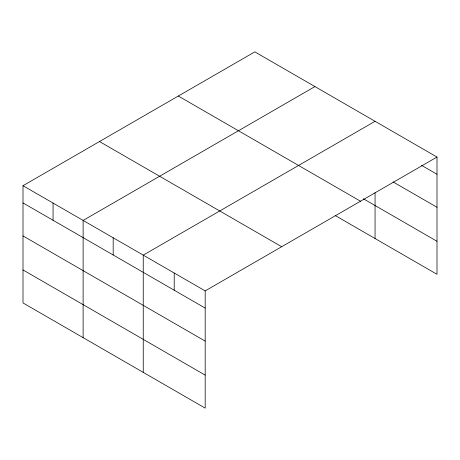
<?xml version="1.0" encoding="UTF-8"?>
<svg xmlns="http://www.w3.org/2000/svg" width="460" height="460" viewBox="0 0 460 460"><rect width="100%" height="100%" fill="white"/><g stroke="black" fill="none" stroke-linecap="round" stroke-linejoin="round"><path stroke-width="0.69" d="M437 157.055L254.817 51.871L23 185.708L23 302.945L205.183 408.129L205.183 290.892L437 157.055L437 274.292L335.179 215.504M314.939 86.584L83.122 220.42L83.122 337.657M375.055 121.296L143.244 255.133L143.244 372.364M421.515 165.324L437 174.265M393.018 181.884L437 207.276M363.4 198.789L437 241.281M178.319 96.037L360.502 201.221M99.498 141.542L281.681 246.727M23 185.708L205.183 290.892M23 202.923L205.183 308.102M23 235.928L205.183 341.113M23 269.934L205.183 375.118M375.055 192.769L375.055 238.527M174.214 273.01L174.214 290.226M113.183 237.774L113.183 254.989M53.061 203.067L53.061 220.277"/></g></svg>
